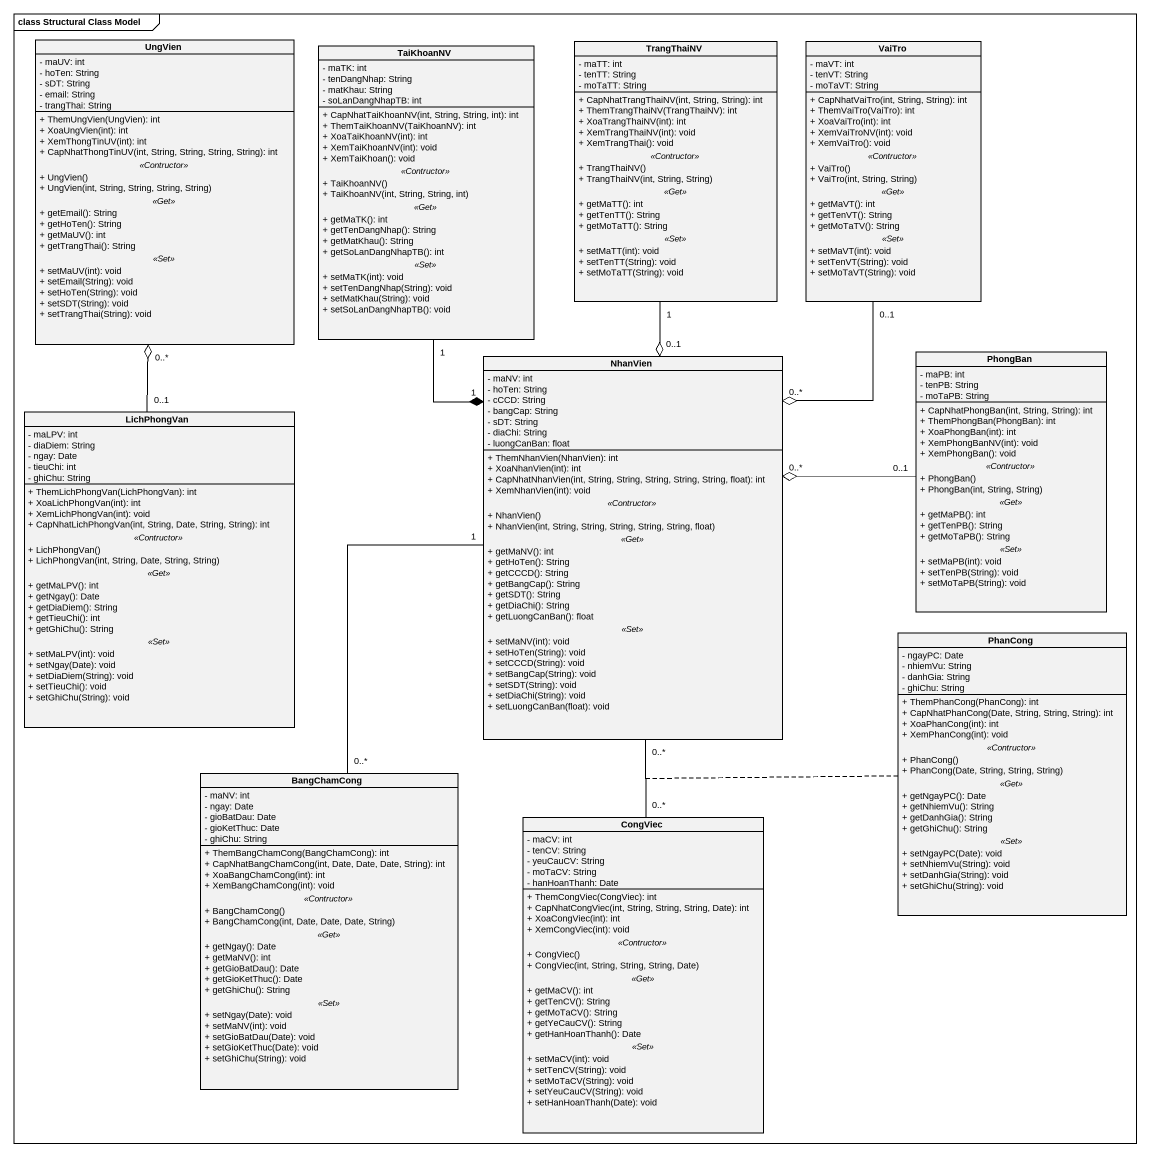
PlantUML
@startuml
mainframe class Structural Class Model
hide circle
hide empty members
skinparam classAttributeIconSize 0
class UngVien {
  - maUV: int
  - hoTen: String
  - sDT: String
  - email: String
  - trangThai: String
  --
  + ThemUngVien(UngVien): int
  + XoaUngVien(int): int
  + XemThongTinUV(int): int
  + CapNhatThongTinUV(int, String, String, String, String): int
  .. <<Contructor>> ..
  + UngVien()
  + UngVien(int, String, String, String, String)
  .. <<Get>> ..
  + getEmail(): String
  + getHoTen(): String
  + getMaUV(): int
  + getTrangThai(): String
  .. <<Set>> ..
  + setMaUV(int): void
  + setEmail(String): void
  + setHoTen(String): void
  + setSDT(String): void
  + setTrangThai(String): void
}
class TrangThaiNV {
  - maTT: int
  - tenTT: String
  - moTaTT: String
  --
  + CapNhatTrangThaiNV(int, String, String): int
  + ThemTrangThaiNV(TrangThaiNV): int
  + XoaTrangThaiNV(int): int
  + XemTrangThaiNV(int): void
  + XemTrangThai(): void
  .. <<Contructor>> ..
  + TrangThaiNV()
  + TrangThaiNV(int, String, String)
  .. <<Get>> ..
  + getMaTT(): int
  + getTenTT(): String
  + getMoTaTT(): String
  .. <<Set>> ..
  + setMaTT(int): void
  + setTenTT(String): void
  + setMoTaTT(String): void
}
class VaiTro {
  - maVT: int
  - tenVT: String
  - moTaVT: String
  --
  + CapNhatVaiTro(int, String, String): int
  + ThemVaiTro(VaiTro): int
  + XoaVaiTro(int): int
  + XemVaiTroNV(int): void
  + XemVaiTro(): void
  .. <<Contructor>> ..
  + VaiTro()
  + VaiTro(int, String, String)
  .. <<Get>> ..
  + getMaVT(): int
  + getTenVT(): String
  + getMoTaTV(): String
  .. <<Set>> ..
  + setMaVT(int): void
  + setTenVT(String): void
  + setMoTaVT(String): void
}
class TaiKhoanNV {
  - maTK: int
  - tenDangNhap: String
  - matKhau: String
  - soLanDangNhapTB: int
  --
  + CapNhatTaiKhoanNV(int, String, String, int): int
  + ThemTaiKhoanNV(TaiKhoanNV): int
  + XoaTaiKhoanNV(int): int
  + XemTaiKhoanNV(int): void
  + XemTaiKhoan(): void
  .. <<Contructor>> ..
  + TaiKhoanNV()
  + TaiKhoanNV(int, String, String, int)
  .. <<Get>> ..
  + getMaTK(): int
  + getTenDangNhap(): String
  + getMatKhau(): String
  + getSoLanDangNhapTB(): int
  .. <<Set>> ..
  + setMaTK(int): void
  + setTenDangNhap(String): void
  + setMatKhau(String): void
  + setSoLanDangNhapTB(): void
}
class PhongBan {
  - maPB: int
  - tenPB: String
  - moTaPB: String
  --
  + CapNhatPhongBan(int, String, String): int
  + ThemPhongBan(PhongBan): int
  + XoaPhongBan(int): int
  + XemPhongBanNV(int): void
  + XemPhongBan(): void
  .. <<Contructor>> ..
  + PhongBan()
  + PhongBan(int, String, String)
  .. <<Get>> ..
  + getMaPB(): int
  + getTenPB(): String
  + getMoTaPB(): String
  .. <<Set>> ..
  + setMaPB(int): void
  + setTenPB(String): void
  + setMoTaPB(String): void
}
class NhanVien {
  - maNV: int
  - hoTen: String
  - cCCD: String
  - bangCap: String
  - sDT: String
  - diaChi: String
  - luongCanBan: float
  --
  + ThemNhanVien(NhanVien): int
  + XoaNhanVien(int): int
  + CapNhatNhanVien(int, String, String, String, String, String, float): int
  + XemNhanVien(int): void
  .. <<Contructor>> ..
  + NhanVien()
  + NhanVien(int, String, String, String, String, String, float)
  .. <<Get>> ..
  + getMaNV(): int
  + getHoTen(): String
  + getCCCD(): String
  + getBangCap(): String
  + getSDT(): String
  + getDiaChi(): String
  + getLuongCanBan(): float
  .. <<Set>> ..
  + setMaNV(int): void
  + setHoTen(String): void
  + setCCCD(String): void
  + setBangCap(String): void
  + setSDT(String): void
  + setDiaChi(String): void
  + setLuongCanBan(float): void
}
class LichPhongVan {
  - maLPV: int
  - diaDiem: String
  - ngay: Date
  - tieuChi: int
  - ghiChu: String
  --
  + ThemLichPhongVan(LichPhongVan): int
  + XoaLichPhongVan(int): int
  + XemLichPhongVan(int): void
  + CapNhatLichPhongVan(int, String, Date, String, String): int
  .. <<Contructor>> ..
  + LichPhongVan()
  + LichPhongVan(int, String, Date, String, String)
  .. <<Get>> ..
  + getMaLPV(): int
  + getNgay(): Date
  + getDiaDiem(): String
  + getTieuChi(): int
  + getGhiChu(): String
  .. <<Set>> ..
  + setMaLPV(int): void
  + setNgay(Date): void
  + setDiaDiem(String): void
  + setTieuChi(): void
  + setGhiChu(String): void
}
class PhanCong {
  - ngayPC: Date
  - nhiemVu: String
  - danhGia: String
  - ghiChu: String
  --
  + ThemPhanCong(PhanCong): int
  + CapNhatPhanCong(Date, String, String, String): int
  + XoaPhanCong(int): int
  + XemPhanCong(int): void
  .. <<Contructor>> ..
  + PhanCong()
  + PhanCong(Date, String, String, String)
  .. <<Get>> ..
  + getNgayPC(): Date
  + getNhiemVu(): String
  + getDanhGia(): String
  + getGhiChu(): String
  .. <<Set>> ..
  + setNgayPC(Date): void
  + setNhiemVu(String): void
  + setDanhGia(String): void
  + setGhiChu(String): void
}
class BangChamCong {
  - maNV: int
  - ngay: Date
  - gioBatDau: Date
  - gioKetThuc: Date
  - ghiChu: String
  --
  + ThemBangChamCong(BangChamCong): int
  + CapNhatBangChamCong(int, Date, Date, Date, String): int
  + XoaBangChamCong(int): int
  + XemBangChamCong(int): void
  .. <<Contructor>> ..
  + BangChamCong()
  + BangChamCong(int, Date, Date, Date, String)
  .. <<Get>> ..
  + getNgay(): Date
  + getMaNV(): int
  + getGioBatDau(): Date
  + getGioKetThuc(): Date
  + getGhiChu(): String
  .. <<Set>> ..
  + setNgay(Date): void
  + setMaNV(int): void
  + setGioBatDau(Date): void
  + setGioKetThuc(Date): void
  + setGhiChu(String): void
}
class CongViec {
  - maCV: int
  - tenCV: String
  - yeuCauCV: String
  - moTaCV: String
  - hanHoanThanh: Date
  --
  + ThemCongViec(CongViec): int
  + CapNhatCongViec(int, String, String, String, Date): int
  + XoaCongViec(int): int
  + XemCongViec(int): void
  .. <<Contructor>> ..
  + CongViec()
  + CongViec(int, String, String, String, Date)
  .. <<Get>> ..
  + getMaCV(): int
  + getTenCV(): String
  + getMoTaCV(): String
  + getYeCauCV(): String
  + getHanHoanThanh(): Date
  .. <<Set>> ..
  + setMaCV(int): void
  + setTenCV(String): void
  + setMoTaCV(String): void
  + setYeuCauCV(String): void
  + setHanHoanThanh(Date): void
}
TrangThaiNV "1" --o "0..1" NhanVien
VaiTro "0..1" --o "0..*" NhanVien
TaiKhoanNV "1" --* "1" NhanVien
PhongBan "0..1" -left-o "0..*" NhanVien
NhanVien "1" -- "0..*" BangChamCong
NhanVien "0..*" -- "0..*" CongViec
(NhanVien, CongViec) .. PhanCong
LichPhongVan "0..1" -up-o "0..*" UngVien
@enduml
